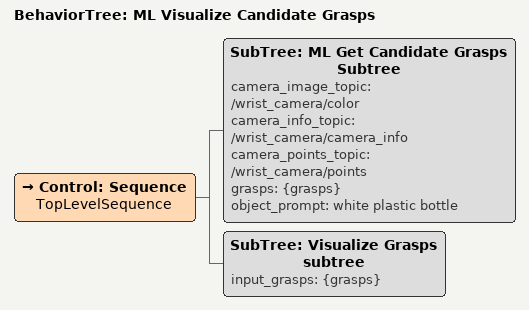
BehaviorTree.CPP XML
<?xml version='1.0' encoding='UTF-8'?>
<root BTCPP_format="4" main_tree_to_execute="ML Visualize Candidate Grasps">
  <BehaviorTree ID="ML Visualize Candidate Grasps" _description="Visualizes candidate grasps using current camera view">
    <Control ID="Sequence" name="TopLevelSequence">
      <SubTree ID="ML Get Candidate Grasps Subtree" camera_image_topic="/wrist_camera/color" camera_info_topic="/wrist_camera/camera_info" camera_points_topic="/wrist_camera/points" grasps="{grasps}" object_prompt="white plastic bottle"/>
      <SubTree ID="Visualize Grasps subtree" input_grasps="{grasps}"/>
    </Control>
  </BehaviorTree>
</root>
